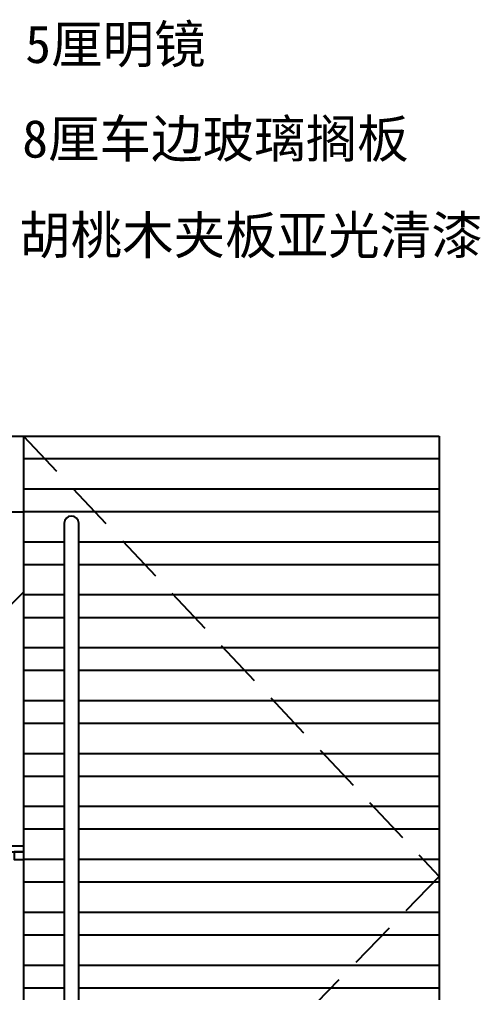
# Model space of a CAD drawing. Extents: x 377 to 3679, y 2766 to 6385.
# Drawn here: x 2925 to 3536, y 5095 to 6382 of the extents above; entities that cross this region are included whole.
import ezdxf

# ---------------------------------------------------------------- set-up
doc = ezdxf.new("R2010")
doc.units = 0
doc.header["$MEASUREMENT"] = 0
doc.linetypes.add('DASHED2', pattern=[9.525, 6.35, -3.175])
for name, color, linetype in [('3', 3, 'CONTINUOUS'), ('4', 4, 'CONTINUOUS'), ('7', 7, 'CONTINUOUS'), ('BH', 3, 'CONTINUOUS'), ('TEXT', 3, 'CONTINUOUS')]:
    doc.layers.add(name, color=color, linetype=linetype)
doc.styles.add('HZ', font='')
doc.styles.get('HZ').set_extended_font_data('仿宋_GB2312')

msp = doc.modelspace()

# ---------------------------------------------------------------- hatches: boundary and pattern name
at = {"layer": 'BH'}
h = msp.add_hatch(dxfattribs=at)
h.set_pattern_fill('AR-RROOF', color=256, scale=20, angle=45, style=0)
h.set_pattern_definition([(45, (-7283.46, 4749.96), (431.052, 1149.473), [7620, -1016, 2540, -508]), (45, (-6985.3, 5407.3), (-836.96, 118.54), [1524, -167.64, 3048, -381]), (45, (-7409.2, 5234.9), (1627.222, 2108.564), [4064, -711.2, 2032, -508])])
h.paths.add_polyline_path([(2567.1, 5597.2), (2600.4, 5597.2), (2593.7, 5544.6, -0.101163), (2592.5, 5542.4), (2592.5, 5539.7), (2604.1, 5539.7, 0.190114), (2600, 5486.6, 0.025119), (2632.2, 5308.5, -0.363634), (2618.8, 5289), (2658, 5289, -0.483808), (2650, 5303, 0.28695), (2663.9, 5331.5, 0.064201), (2631.5, 5446.8), (2749.9, 5446.8, 0.064201), (2717.5, 5331.5, 0.28695), (2731.4, 5303, -0.483808), (2723.4, 5289), (2930.7, 5289), (2930.7, 5731), (2160.7, 5731), (2160.7, 5723.5), (2100.7, 5723.5), (2100.7, 5731), (1330.7, 5731), (1330.7, 5289), (2036.8, 5289), (2036.8, 5331), (2086.8, 5431), (2186.8, 5431), (2236.8, 5331), (2236.8, 5289), (2418.5, 5289), (2418.5, 5291.6, -0.140722), (2440.4, 5299.5, 0.230128), (2445.1, 5308.1), (2445.1, 5341.5, -0.518981), (2444.2, 5346.9, -0.60604), (2443.5, 5352, -0.660376), (2442.7, 5357.3, -0.015724), (2440.7, 5357.7), (2406.5, 5409.2), (2473.8, 5409.2), (2470.2, 5414.6), (2556.7, 5414.6, 0.010093), (2567.5, 5486.6, 0.190114), (2563.4, 5539.7), (2575, 5539.7), (2575, 5542.4, -0.101163), (2573.8, 5544.6)])
h.paths.add_polyline_path([(2036.8, 5271), (2024.2, 5271), (2024.2, 5281), (1343.3, 5281), (1343.3, 5271), (1330.7, 5271), (1330.7, 4989), (1661.3, 4989), (1661.3, 4991.6, -0.241584), (1679.4, 5004, 0.406968), (1690.3, 5019.9, 0.174163), (1687.9, 5024, -0.625959), (1690.3, 5048.3, 0.304056), (1680.4, 5064.8, -0.313174), (1656.4, 5094.6, -0.059937), (1661.7, 5142), (1728.9, 5142, -0.037567), (1733.5, 5112.4), (1768.7, 5112.4, -0.103304), (1768, 5075.1, -0.218444), (1752.9, 5058.3, -0.255287), (1748.2, 5050.6, 0.350014), (1746.4, 5041.8, -0.652621), (1746.4, 5021.4, 0.209907), (1750.8, 5002.8, -0.168461), (1771.9, 4991.6), (1771.9, 4989), (1795.6, 4989), (1795.6, 4991.6, -0.192355), (1816.7, 5004.4, 0.366447), (1824, 5020.8, -0.534024), (1820.6, 5043.3, 0.19278), (1825, 5049.2, 0.255254), (1815.1, 5062.9, -0.365209), (1792.8, 5096, -0.025268), (1798.2, 5138.3), (1862.6, 5138.3, -0.025268), (1868, 5096, -0.365209), (1845.7, 5062.9, 0.255254), (1835.8, 5049.2, 0.19278), (1840.2, 5043.3, -0.534024), (1836.8, 5020.8, 0.366447), (1844.1, 5004.4, -0.192355), (1865.2, 4991.6), (1865.2, 4989), (2036.8, 4989)])
h.paths.add_polyline_path([(2930.7, 5271), (2918.1, 5271), (2918.1, 5281), (2250.7, 5281), (2250.7, 5271), (2236.8, 5271), (2236.8, 4989), (2930.7, 4989)])

# ---------------------------------------------------------------- linework, layer by layer
at = {"layer": '3'}
for p, q in [((3480.7, 5801), (2930.7, 5801)), ((3480.7, 5761), (2930.7, 5761)), ((3480.7, 5731), (2930.7, 5731)), ((2984.5, 5691), (2930.7, 5691)), ((3480.7, 5691), (3003.7, 5691)), ((2984.5, 5661), (2930.7, 5661)), ((3480.7, 5661), (3003.7, 5661)), ((2984.5, 5621), (2930.7, 5621)), ((3480.7, 5621), (3003.7, 5621)), ((2984.5, 5591), (2930.7, 5591)), ((3480.7, 5591), (3003.7, 5591)), ((2984.5, 5551), (2930.7, 5551)), ((3480.7, 5551), (3003.7, 5551)), ((2984.5, 5521), (2930.7, 5521)), ((3480.7, 5521), (3003.7, 5521)), ((2984.5, 5481), (2930.7, 5481)), ((3480.7, 5481), (3003.7, 5481)), ((2984.5, 5451), (2930.7, 5451)), ((3480.7, 5451), (3003.7, 5451)), ((2984.5, 5411), (2930.7, 5411)), ((3480.7, 5411), (3003.7, 5411)), ((2984.5, 5381), (2930.7, 5381)), ((3480.7, 5381), (3003.7, 5381)), ((2984.5, 5341), (2930.7, 5341)), ((3480.7, 5341), (3003.7, 5341)), ((2984.5, 5311), (2930.7, 5311)), ((3480.7, 5311), (3003.7, 5311)), ((2984.5, 5271), (2930.7, 5271)), ((3480.7, 5271), (3003.7, 5271)), ((2984.5, 5241), (2930.7, 5241)), ((3480.7, 5241), (3003.7, 5241)), ((2984.5, 5201), (2930.7, 5201)), ((3480.7, 5201), (3003.7, 5201)), ((2984.5, 5171), (2930.7, 5171)), ((3480.7, 5171), (3003.7, 5171)), ((2984.5, 5131), (2930.7, 5131)), ((3480.7, 5131), (3003.7, 5131)), ((2984.5, 5101), (2930.7, 5101)), ((3480.7, 5101), (3003.7, 5101))]:
    msp.add_line(p, q, dxfattribs=at)
at = {"layer": '3', "linetype": 'DASHED2', "ltscale": 10}
msp.add_lwpolyline([(2930.7, 5831), (3480.7, 5248.8), (2930.7, 4681)], dxfattribs=at)
at = {"layer": '4'}
for p, q in [((780.7, 5831), (3480.7, 5831)), ((780.7, 5831), (3480.7, 5831)), ((2930.7, 5831), (2930.7, 3531)), ((2930.7, 5831), (2930.7, 3531)), ((2930.7, 5831), (2930.7, 3531)), ((3480.7, 5831), (3480.7, 3431)), ((1330.7, 5731), (2930.7, 5731))]:
    msp.add_line(p, q, dxfattribs=at)
msp.add_lwpolyline([(3003.7, 5715.9, 1), (2984.5, 5715.9), (2984.5, 4865.8, 1), (3003.7, 4865.8)], format="xyb", close=True, dxfattribs=at)
at = {"layer": '7'}
for p, q in [((2236.8, 5289), (2930.7, 5289)), ((2236.8, 5281), (2930.7, 5281))]:
    msp.add_line(p, q, dxfattribs=at)
msp.add_lwpolyline([(2930.7, 5281), (2918.1, 5281), (2918.1, 5271), (2930.7, 5271)], dxfattribs=at)

# ---------------------------------------------------------------- texts
at = {"layer": 'TEXT', "style": 'HZ'}
for s, p in [('5厘明镜', (2933, 6324.7)), ('8厘车边玻璃搁板', (2929, 6199.6)), ('胡桃木夹板亚光清漆', (2924.7, 6072))]:
    msp.add_text(s, height=50, dxfattribs=at).set_placement(p)

doc.saveas('drawing.dxf')
